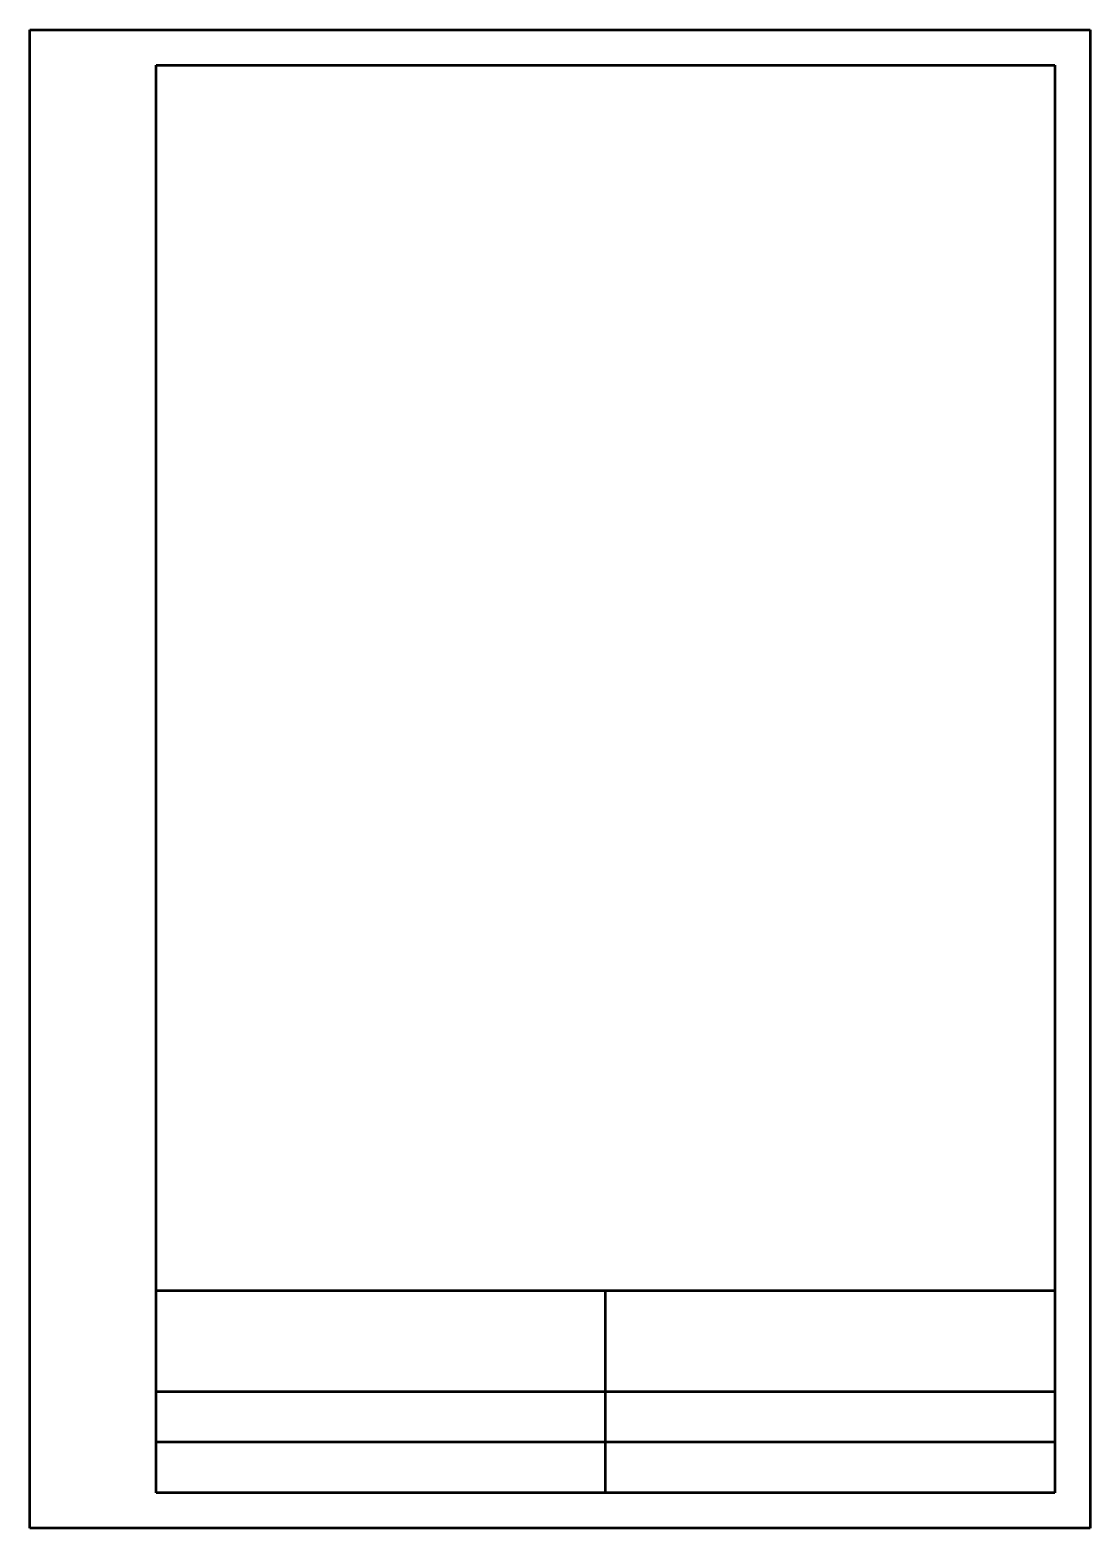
# Paper-space layout 'A4' of a CAD drawing. Header units: millimetres. Extents: x 0 to 210, y 0 to 297.
import ezdxf

# ---------------------------------------------------------------- set-up
doc = ezdxf.new("R2010")
doc.units = ezdxf.units.MM
doc.layers.add('Contorno', color=7, linetype='Continuous', lineweight=50)

psp = doc.layouts.new('A4')

# ---------------------------------------------------------------- linework, layer by layer
at = {"layer": 'Contorno'}
for p, q in [((0, 0), (0, 297)), ((0, 297), (210, 297)), ((210, 297), (210, 0)), ((25, 7), (25, 290)), ((25, 290), (203, 290)), ((203, 290), (203, 7)), ((203, 47), (25, 47)), ((114, 7), (114, 47)), ((203, 27), (25, 27)), ((203, 17), (25, 17)), ((203, 7), (25, 7)), ((210, 0), (0, 0))]:
    psp.add_line(p, q, dxfattribs=at)

# ---------------------------------------------------------------- viewports
at = {"layer": 'Contorno', "view_target_point": (2327.25, 1971.6)}
psp.add_viewport(center=(114, 168.5), size=(178, 243), view_center_point=(-147.94, -113.44), view_height=243, dxfattribs=at)

doc.saveas('drawing.dxf')
